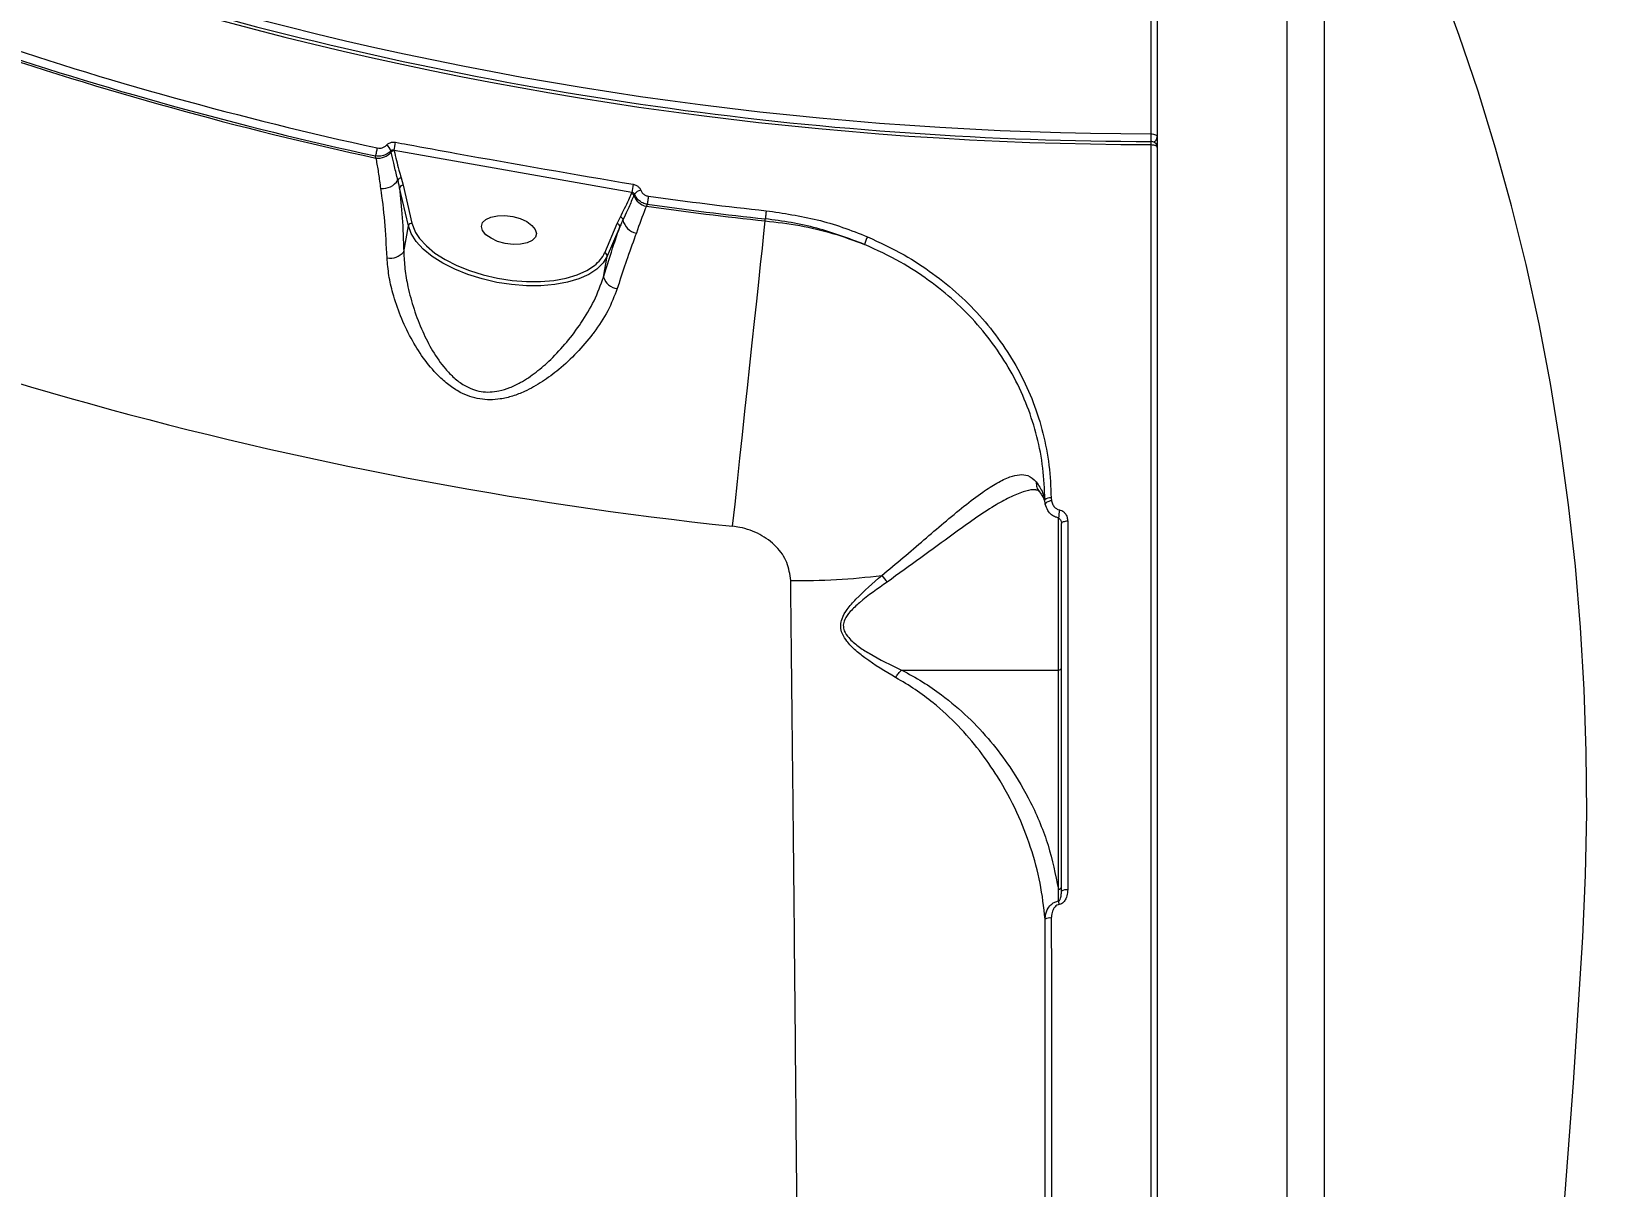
# Model space of a CAD drawing. Header units: millimetres. Extents: x -10374 to 11119, y -8221 to 9433.
# Drawn here: x -431.1 to -176.7, y -2221.1 to -2034.2 of the extents above; entities that cross this region are included whole.
import ezdxf

# ---------------------------------------------------------------- set-up
doc = ezdxf.new("R2010")
doc.units = ezdxf.units.MM
for name, color, linetype in [('DIKOM_ОБЪЕКТ', 7, 'Continuous'), ('DIKOM_РАЗМЕР_ЗОНА', 7, 'Continuous'), ('DIKOM_РАЗМЕР_ОБЪЕКТА', 7, 'Continuous')]:
    doc.layers.add(name, color=color, linetype=linetype)
doc.styles.add('style1', font='arial.ttf', dxfattribs={"width": 0.8})
doc.dimstyles.new('1-50', dxfattribs={"dimtxt": 300, "dimasz": 200, "dimexe": 100, "dimexo": 0, "dimgap": 100, "dimtad": 0, "dimdec": 0, "dimtxsty": 'style1', "dimcen": 0, "dimclrd": 7, "dimclre": 7, "dimadec": 1, "dimazin": 2, "dimtfac": 1, "dimtdec": 0, "dimtmove": 1, "dimatfit": 3, "dimfxl": 0, "dimlwd": 25, "dimlwe": 18, "dimarcsym": 0})

# ---------------------------------------------------------------- blocks, each defined once
blk = doc.blocks.new('*D16')
at = {"layer": 'Defpoints', "color": 0, "transparency": 16777216}
for p in [(-9045.1, 5161.67), (3694.49, 5161.67), (1813.16, -6719.94)]:
    blk.add_point(p, dxfattribs=at)
at = {"layer": 'DIKOM_РАЗМЕР_ОБЪЕКТА', "color": 7, "lineweight": 18, "transparency": 16777216}
for p, q in [((3694.49, 5161.67), (-9145.1, 5161.67)), ((1813.16, -6719.94), (-9145.1, -6719.94))]:
    blk.add_line(p, q, dxfattribs=at)
at = {"layer": 'DIKOM_РАЗМЕР_ОБЪЕКТА', "color": 7, "lineweight": 25, "transparency": 16777216}
for p, q in [((-9045.1, 4961.67), (-9045.1, -0.45)), ((-9045.1, -6519.94), (-9045.1, -1080.23))]:
    blk.add_line(p, q, dxfattribs=at)
at = {"layer": 'DIKOM_РАЗМЕР_ОБЪЕКТА', "color": 7, "transparency": 16777216}
for points in [[(-9078.43, 4961.67), (-9011.76, 4961.67), (-9045.1, 5161.67)], [(-9078.43, -6519.94), (-9011.76, -6519.94), (-9045.1, -6719.94)]]:
    blk.add_solid(points, dxfattribs=at)
at = {"layer": 'DIKOM_РАЗМЕР_ОБЪЕКТА', "color": 0, "transparency": 16777216, "insert": (-9045.1, -540.34), "char_height": 300, "attachment_point": 5, "rotation": 90, "style": 'style1'}
blk.add_mtext('11900', dxfattribs=at)
blk = doc.blocks.new('*D14')
at = {"layer": 'Defpoints', "color": 0, "transparency": 16777216}
for p in [(-7515.85, 9236.32), (11119.43, -1423.4), (-7515.85, -2401.58)]:
    blk.add_point(p, dxfattribs=at)
at = {"layer": 'DIKOM_РАЗМЕР_ЗОНА', "color": 7, "lineweight": 18, "transparency": 16777216}
for p, q in [((-7515.85, -2401.58), (-7515.85, 9336.32)), ((11119.43, -1423.4), (11119.43, 9336.32))]:
    blk.add_line(p, q, dxfattribs=at)
at = {"layer": 'DIKOM_РАЗМЕР_ЗОНА', "color": 7, "lineweight": 25, "transparency": 16777216}
for p, q in [((-7315.85, 9236.32), (77.56, 9236.32)), ((10919.43, 9236.32), (1157.34, 9236.32))]:
    blk.add_line(p, q, dxfattribs=at)
at = {"layer": 'DIKOM_РАЗМЕР_ЗОНА', "color": 7, "transparency": 16777216}
for points in [[(-7315.85, 9269.65), (-7315.85, 9202.98), (-7515.85, 9236.32)], [(10919.43, 9269.65), (10919.43, 9202.98), (11119.43, 9236.32)]]:
    blk.add_solid(points, dxfattribs=at)
at = {"layer": 'DIKOM_РАЗМЕР_ЗОНА', "color": 0, "transparency": 16777216, "insert": (617.45, 9236.32), "char_height": 300, "attachment_point": 5, "style": 'style1'}
blk.add_mtext('18650', dxfattribs=at)
blk = doc.blocks.new('*D13')
at = {"layer": 'Defpoints', "color": 0, "transparency": 16777216}
for p in [(-10176.97, 7112.81), (3082.33, 7112.81), (2015.48, -8221.4)]:
    blk.add_point(p, dxfattribs=at)
at = {"layer": 'DIKOM_РАЗМЕР_ЗОНА', "color": 7, "lineweight": 18, "transparency": 16777216}
for p, q in [((3082.33, 7112.81), (-10276.97, 7112.81)), ((2015.48, -8221.4), (-10276.97, -8221.4))]:
    blk.add_line(p, q, dxfattribs=at)
at = {"layer": 'DIKOM_РАЗМЕР_ЗОНА', "color": 7, "lineweight": 25, "transparency": 16777216}
for p, q in [((-10176.97, 6912.81), (-10176.97, -14.41)), ((-10176.97, -8021.4), (-10176.97, -1094.19))]:
    blk.add_line(p, q, dxfattribs=at)
at = {"layer": 'DIKOM_РАЗМЕР_ЗОНА', "color": 7, "transparency": 16777216}
for points in [[(-10210.3, 6912.81), (-10143.64, 6912.81), (-10176.97, 7112.81)], [(-10210.3, -8021.4), (-10143.64, -8021.4), (-10176.97, -8221.4)]]:
    blk.add_solid(points, dxfattribs=at)
at = {"layer": 'DIKOM_РАЗМЕР_ЗОНА', "color": 0, "transparency": 16777216, "insert": (-10176.97, -554.3), "char_height": 300, "attachment_point": 5, "rotation": 90, "style": 'style1'}
blk.add_mtext('15300', dxfattribs=at)

msp = doc.modelspace()

# ---------------------------------------------------------------- linework, layer by layer
at = {"layer": 'DIKOM_ОБЪЕКТ', "color": 7, "linetype": 'Continuous', "lineweight": 15}
for p, q in [((-249.06, -1948.71), (-249.06, -2609.64)), ((-228.06, -2524.03), (-228.06, -1968.71)), ((-222.06, -1983.47), (-222.06, -2496.22)), ((-375.42, -2054.69), (-375.5, -2054.34)), ((-372.96, -2053.71), (-373.01, -2053.51)), ((-334.03, -2060.25), (-372.5, -2053.45)), ((-372.5, -2053.45), (-372.49, -2053.52)), ((-371.35, -2057.91), (-371.03, -2059.09)), ((-370.18, -2065.63), (-371.6, -2059.48)), ((-371.03, -2059.09), (-369.62, -2065.24)), ((-334.1, -2060.42), (-334.03, -2060.25)), ((-331.54, -2062.17), (-331.67, -2062.48)), ((-370.93, -2069.84), (-370.18, -2065.63)), ((-338.43, -2070.01), (-336.39, -2065.29)), ((-335.98, -2065.83), (-338.03, -2070.55)), ((-336.39, -2065.29), (-335.88, -2064.21)), ((-312.46, -2064.85), (-312.45, -2064.52)), ((-338.62, -2073.93), (-338.03, -2070.55)), ((-267.17, -2110.68), (-267.24, -2109.97)), ((-266.23, -2109.64), (-266.18, -2110.12)), ((-265.06, -2137.51), (-265.06, -2112.8)), ((-290.39, -2137.51), (-265.06, -2137.51)), ((-265.06, -2172.95), (-265.06, -2137.51))]:
    msp.add_line(p, q, dxfattribs=at)
at = {"layer": 'DIKOM_ОБЪЕКТ', "color": 7, "linetype": 'Continuous', "lineweight": 15, "flags": 128}
for points in [[(-180.23, -2180.72), (-179.79, -2170.71), (-179.6, -2160.68), (-179.68, -2150.66), (-180.01, -2140.64), (-180.59, -2130.65), (-181.43, -2120.69), (-182.53, -2110.78), (-183.88, -2100.94), (-185.48, -2091.17), (-187.32, -2081.48), (-189.42, -2071.9), (-191.76, -2062.44), (-194.34, -2053.09), (-197.16, -2043.89), (-200.21, -2034.84), (-203.49, -2025.94), (-207, -2017.22), (-210.72, -2008.69), (-214.67, -2000.35)], [(-375.22, -2053.04), (-375.26, -2053.21), (-375.3, -2053.39), (-375.34, -2053.58), (-375.38, -2053.76), (-375.41, -2053.94), (-375.45, -2054.1), (-375.48, -2054.23), (-375.5, -2054.34)], [(-250.06, -2050.77), (-249.86, -2050.78), (-249.67, -2050.81), (-249.5, -2050.86), (-249.35, -2050.92), (-249.23, -2050.99), (-249.13, -2051.08), (-249.08, -2051.17), (-249.06, -2051.27)], [(-250.06, -2052.51), (-249.86, -2052.52), (-249.67, -2052.54), (-249.5, -2052.59), (-249.35, -2052.65), (-249.23, -2052.73), (-249.13, -2052.81), (-249.08, -2052.91), (-249.06, -2053)], [(-331.35, -2060.85), (-331.38, -2061.03), (-331.4, -2061.21), (-331.43, -2061.4), (-331.46, -2061.59), (-331.48, -2061.76), (-331.5, -2061.92), (-331.52, -2062.06), (-331.54, -2062.17)], [(-312.31, -2063.2), (-312.33, -2063.37), (-312.35, -2063.56), (-312.37, -2063.75), (-312.39, -2063.94), (-312.41, -2064.11), (-312.43, -2064.27), (-312.44, -2064.41), (-312.45, -2064.52)], [(-338.03, -2070.55), (-338.69, -2071.65), (-339.7, -2072.65), (-341.01, -2073.51), (-342.62, -2074.22), (-344.46, -2074.77), (-346.52, -2075.15), (-348.75, -2075.34), (-351.08, -2075.34), (-353.48, -2075.16), (-355.89, -2074.79), (-358.26, -2074.24), (-360.54, -2073.53), (-362.67, -2072.67), (-364.62, -2071.69), (-366.33, -2070.59), (-367.77, -2069.41), (-368.91, -2068.17), (-369.72, -2066.9), (-370.18, -2065.63)], [(-369.62, -2065.24), (-369.16, -2066.47), (-369.02, -2066.74)], [(-353.31, -2064.15), (-352.1, -2064.48), (-351.03, -2064.97), (-350.19, -2065.57), (-349.66, -2066.22), (-349.47, -2066.89), (-349.64, -2067.51), (-350.16, -2068.03), (-350.98, -2068.42), (-352.04, -2068.63), (-353.25, -2068.66), (-354.52, -2068.5), (-355.74, -2068.16), (-356.81, -2067.67), (-357.64, -2067.08), (-358.18, -2066.42), (-358.36, -2065.75), (-358.19, -2065.13), (-357.67, -2064.61), (-356.85, -2064.23), (-355.79, -2064.01), (-354.58, -2063.98), (-353.31, -2064.15)], [(-317.74, -2114.26), (-317.35, -2110.68), (-316.96, -2106.99), (-316.56, -2103.23), (-316.15, -2099.44), (-315.75, -2095.65), (-315.34, -2091.88), (-314.95, -2088.19), (-314.57, -2084.6), (-314.2, -2081.14), (-313.84, -2077.85), (-313.51, -2074.75), (-313.21, -2071.88), (-312.93, -2069.25), (-312.67, -2066.91), (-312.46, -2064.85)], [(-369.02, -2066.74), (-368.38, -2067.7), (-367.27, -2068.9), (-365.88, -2070.05), (-364.22, -2071.11), (-362.34, -2072.07), (-360.27, -2072.9), (-358.06, -2073.59), (-355.76, -2074.12), (-353.42, -2074.47), (-351.1, -2074.65), (-348.83, -2074.65), (-346.67, -2074.47), (-344.68, -2074.1), (-342.88, -2073.57), (-341.33, -2072.88), (-340.06, -2072.05)], [(-266.18, -2110.12), (-266.38, -2110.16), (-266.58, -2110.22), (-266.76, -2110.29), (-266.91, -2110.36), (-267.03, -2110.45), (-267.12, -2110.53), (-267.16, -2110.61), (-267.17, -2110.68)], [(-263.55, -2113.45), (-263.75, -2113.45), (-263.93, -2113.47), (-264.11, -2113.51), (-264.26, -2113.55), (-264.39, -2113.6), (-264.48, -2113.66), (-264.54, -2113.73), (-264.56, -2113.8)], [(-253.96, -2627.58), (-251.27, -2617.83), (-245.36, -2595.67), (-239.69, -2573.38), (-234.25, -2550.98), (-229.05, -2528.46), (-224.09, -2505.84), (-219.37, -2483.11), (-214.88, -2460.29), (-210.65, -2437.37), (-206.65, -2414.37), (-202.9, -2391.29), (-199.39, -2368.13), (-196.13, -2344.9), (-193.12, -2321.6), (-190.35, -2298.24), (-187.83, -2274.83), (-185.55, -2251.36), (-183.53, -2227.85), (-181.75, -2204.3), (-180.23, -2180.72)]]:
    msp.add_lwpolyline(points, dxfattribs=at)
at = {"layer": 'DIKOM_ОБЪЕКТ', "color": 7, "linetype": 'Continuous', "lineweight": 15}
for centre, radius, start, end in [((-249.06, -1471.64), 579.13, 239.09885, 269.90115), ((-249.06, -1471.64), 580.87, 239.09855, 269.90145), ((-249.06, -1471.64), 580.37, 254.5, 269.90145), ((-249.06, -1471.64), 594.93, 251.24313, 257.75687), ((-249.06, -1471.64), 596.59, 251.22853, 257.77147), ((-249.06, -1471.64), 596.26, 251.24313, 257.75687), ((-374.59, -2054), 1.66, 17.2558, 57.9154), ((-420.52, -2043.7), 49, 348.5278, 350.0876), ((-459.15, -2051.06), 209.09, 359.7424, 0.0805), ((-250.06, -2053), 1, 74.5, 89.9014), ((-321.93, -2052.12), 71.88, 359.6911, 0.0913), ((-250.06, -2053), 1, 0, 74.5), ((-249.93, -2051.24), 0.876, 287.4217, 357.5818), ((-375.12, -2051.86), 2.85, 264.005, 319.4292), ((-372.53, -2054.08), 0.566, 85.6973, 139.7872), ((-249.06, -1471.64), 646.28, 245.10022, 263.89978), ((-371.39, -2058.46), 0.551, 86.0143, 156.5682), ((-374.32, -2056.77), 2.84, 263.8466, 328.8655), ((-371.09, -2059.62), 0.527, 83.8945, 165.5924), ((-334.22, -2060.95), 0.544, 20.3748, 77.5006), ((-278.31, -2068.78), 56.36, 169.9413, 171.2974), ((-331.16, -2059.8), 2.73, 200.5707, 259.0654), ((-332.36, -2061.38), 1.51, 99.3141, 145.3187), ((-249.06, -1471.64), 596.59, 262.04012, 263.89978), ((-249.06, -1471.64), 596.26, 262.04877, 263.89662), ((-249.06, -1471.64), 594.93, 262.04877, 263.89662), ((-369.67, -2065.76), 0.527, 83.8945, 165.5924), ((-336.48, -2065.78), 0.503, 354.5537, 79.4961), ((-335.99, -2064.73), 0.527, 4.04, 77.4169), ((-332.86, -2064.19), 2.66, 190.9035, 260.4171), ((-292.05, -2069.52), 4.43, 151.5665, 168.7319), ((-373.18, -2067.93), 2.95, 261.271, 319.6323), ((-343.59, -2067.55), 5.71, 308.1159, 334.4745), ((-338.53, -2070.51), 0.502, 354.4871, 79.5627), ((-336.13, -2073.22), 2.59, 195.9723, 264.3408), ((-266.42, -2110.76), 1.13, 80.373, 136.1604), ((-259.2, -2113), 5.82, 166.1121, 179.4858), ((-306.97, -2014.75), 108.28, 269.2692, 277.0974), ((-262.41, -2098.55), 39.13, 217.1753, 219.1704), ((-265.01, -2137.06), 0.454, 263.6074, 351.802), ((-265.01, -2172.5), 0.454, 263.5965, 351.8044), ((-282.66, -2177.92), 17.9, 7.9741, 9.7924), ((-263.79, -2174.42), 1.37, 79.9061, 123.7564), ((-266.41, -2179.28), 1.67, 82.5878, 118.1569)]:
    msp.add_arc(centre, radius, start, end, dxfattribs=at)
for points, knots in [([(-250.06, -2050.77), (-250.06, -2046.83), (-250.06, -2036.23), (-250.06, -2019.5), (-250.06, -2000.84), (-250.06, -1982.83), (-250.06, -1965.57), (-250.06, -1954.81), (-250.06, -1949.47)], [0, 0, 0, 0, 0.104845, 0.282451, 0.460194, 0.6378, 0.820565, 1, 1, 1, 1]), ([(-375.22, -2053.04), (-375.04, -2053.06), (-374.69, -2053.11), (-374.19, -2052.97), (-373.88, -2052.77), (-373.74, -2052.63), (-373.71, -2052.59)], [0, 0, 0, 0, 0.307739, 0.615911, 0.919085, 1, 1, 1, 1]), ([(-373.71, -2052.59), (-373.69, -2052.57), (-373.57, -2052.44), (-373.28, -2052.24), (-372.78, -2052.09), (-372.43, -2052.12), (-372.26, -2052.14)], [0, 0, 0, 0, 0.052404, 0.364927, 0.682789, 1, 1, 1, 1]), ([(-372.26, -2052.14), (-371.6, -2052.26), (-368.32, -2052.86), (-355.52, -2055.2), (-343.35, -2057.29), (-333.81, -2058.93)], [0, 0, 0, 0, 0.05123, 0.256133, 1, 1, 1, 1]), ([(-250.06, -2612.89), (-250.06, -2611.7), (-250.06, -2606.25), (-250.06, -2595.41), (-250.06, -2580.53), (-250.06, -2564.7), (-250.06, -2548.11), (-250.06, -2530.47), (-250.06, -2511.81), (-250.06, -2492.15), (-250.06, -2472.18), (-250.06, -2452.01), (-250.06, -2431.73), (-250.06, -2410.78), (-250.06, -2389.21), (-250.06, -2367.06), (-250.06, -2344.52), (-250.06, -2321.65), (-250.06, -2298.52), (-250.06, -2275.05), (-250.06, -2251.31), (-250.06, -2227.38), (-250.06, -2203.79), (-250.06, -2180.6), (-250.06, -2157.89), (-250.06, -2135.27), (-250.06, -2112.84), (-250.06, -2090.69), (-250.06, -2070.54), (-250.06, -2058.04), (-250.06, -2052.51)], [0, 0, 0, 0, 0.010581, 0.048316, 0.086019, 0.122659, 0.159326, 0.195965, 0.233669, 0.271403, 0.309107, 0.344427, 0.379772, 0.415092, 0.451362, 0.48766, 0.52393, 0.560569, 0.597237, 0.633876, 0.67158, 0.709314, 0.747018, 0.783657, 0.820325, 0.856964, 0.894668, 0.932402, 0.970106, 1, 1, 1, 1]), ([(-373.01, -2053.51), (-373.06, -2053.56), (-373.28, -2053.8), (-373.8, -2054.16), (-374.63, -2054.41), (-375.21, -2054.36), (-375.5, -2054.34)], [0, 0, 0, 0, 0.081422, 0.385785, 0.693633, 1, 1, 1, 1]), ([(-374.63, -2059.59), (-374.74, -2058.8), (-374.95, -2057.21), (-375.19, -2055.65), (-375.38, -2054.85), (-375.42, -2054.69)], [0, 0, 0, 0, 0.443897, 0.891114, 1, 1, 1, 1]), ([(-372.5, -2053.45), (-372.56, -2053.43), (-372.68, -2053.39), (-372.86, -2053.41), (-372.96, -2053.46), (-373.01, -2053.5), (-373.01, -2053.51)], [0, 0, 0, 0, 0.334338, 0.654728, 0.951976, 1, 1, 1, 1]), ([(-371.89, -2058.24), (-371.94, -2058.05), (-372.17, -2057.14), (-372.52, -2055.62), (-372.82, -2054.32), (-372.96, -2053.71)], [0, 0, 0, 0, 0.117892, 0.589482, 1, 1, 1, 1]), ([(-372.49, -2053.52), (-372.24, -2054.55), (-371.89, -2056.01), (-371.47, -2057.48), (-371.35, -2057.91)], [0, 0, 0, 0, 0.708823, 1, 1, 1, 1]), ([(-373.62, -2070.85), (-373.74, -2068.83), (-373.96, -2064.75), (-374.38, -2061.24), (-374.63, -2059.6), (-374.63, -2059.59)], [0, 0, 0, 0, 0.491393, 0.997068, 1, 1, 1, 1]), ([(-371.6, -2059.48), (-371.64, -2059.3), (-371.73, -2058.88), (-371.83, -2058.47), (-371.89, -2058.24)], [0, 0, 0, 0, 0.440325, 1, 1, 1, 1]), ([(-371.6, -2059.48), (-371.45, -2061.06), (-371.13, -2064.23), (-371, -2067.96), (-370.93, -2069.84)], [0, 0, 0, 0, 0.494764, 1, 1, 1, 1]), ([(-335.88, -2064.21), (-335.42, -2063.29), (-334.81, -2062.03), (-334.25, -2060.76), (-334.1, -2060.42)], [0, 0, 0, 0, 0.7353, 1, 1, 1, 1]), ([(-333.71, -2060.76), (-333.78, -2060.92), (-334.12, -2061.7), (-334.68, -2063), (-335.23, -2064.17), (-335.47, -2064.69)], [0, 0, 0, 0, 0.122281, 0.61142, 1, 1, 1, 1]), ([(-333.6, -2060.52), (-333.63, -2060.48), (-333.67, -2060.39), (-333.81, -2060.29), (-333.93, -2060.26), (-334.01, -2060.25), (-334.03, -2060.25)], [0, 0, 0, 0, 0.293357, 0.592676, 0.900497, 1, 1, 1, 1]), ([(-333.81, -2058.93), (-333.76, -2058.94), (-333.54, -2058.99), (-333.18, -2059.15), (-332.8, -2059.47), (-332.67, -2059.75), (-332.6, -2059.89)], [0, 0, 0, 0, 0.09627, 0.398598, 0.699136, 1, 1, 1, 1]), ([(-333.6, -2060.52), (-333.61, -2060.54), (-333.65, -2060.62), (-333.68, -2060.7), (-333.71, -2060.76)], [0, 0, 0, 0, 0.249961, 1, 1, 1, 1]), ([(-331.54, -2062.17), (-331.65, -2062.14), (-332.04, -2062.07), (-332.65, -2061.77), (-333.28, -2061.22), (-333.49, -2060.76), (-333.6, -2060.52)], [0, 0, 0, 0, 0.120901, 0.414434, 0.706963, 1, 1, 1, 1]), ([(-332.6, -2059.89), (-332.54, -2060.03), (-332.41, -2060.31), (-332.03, -2060.63), (-331.66, -2060.8), (-331.42, -2060.84), (-331.35, -2060.85)], [0, 0, 0, 0, 0.292733, 0.585181, 0.878804, 1, 1, 1, 1]), ([(-331.67, -2062.48), (-331.74, -2062.63), (-332.28, -2063.87), (-332.82, -2065.43), (-333.3, -2066.81)], [0, 0, 0, 0, 0.117863, 1, 1, 1, 1]), ([(-312.31, -2063.2), (-309.54, -2063.61), (-305.35, -2064.23), (-299.92, -2065.84), (-297.27, -2066.89), (-295.95, -2067.41)], [0, 0, 0, 0, 0.492754, 0.746379, 1, 1, 1, 1]), ([(-338.62, -2073.93), (-338.05, -2072.1), (-337.15, -2069.21), (-336.3, -2066.74), (-335.98, -2065.83)], [0, 0, 0, 0, 0.629894, 1, 1, 1, 1]), ([(-335.47, -2064.69), (-335.54, -2064.85), (-335.72, -2065.23), (-335.89, -2065.61), (-335.98, -2065.83)], [0, 0, 0, 0, 0.435258, 1, 1, 1, 1]), ([(-312.46, -2064.85), (-310.58, -2065.07), (-306.9, -2065.49), (-301.5, -2066.78), (-298.11, -2068.03), (-296.4, -2068.66)], [0, 0, 0, 0, 0.33955, 0.667771, 1, 1, 1, 1]), ([(-296.4, -2068.66), (-298.95, -2067.7), (-302.81, -2066.26), (-308.25, -2065.07), (-311.05, -2064.7), (-312.45, -2064.52)], [0, 0, 0, 0, 0.492813, 0.746387, 1, 1, 1, 1]), ([(-333.3, -2066.81), (-333.78, -2068.1), (-334.66, -2070.49), (-335.71, -2073.66), (-336.26, -2075.41), (-336.39, -2075.79)], [0, 0, 0, 0, 0.478686, 0.884367, 1, 1, 1, 1]), ([(-295.95, -2067.41), (-293.94, -2068.34), (-290.24, -2070.06), (-285.32, -2073.3), (-281.06, -2076.75), (-277.26, -2080.61), (-273.97, -2084.83), (-271.22, -2089.37), (-269.03, -2094.17), (-267.46, -2099.19), (-266.45, -2104.37), (-266.3, -2107.88), (-266.23, -2109.64)], [0, 0, 0, 0, 0.116683, 0.215085, 0.313797, 0.412198, 0.51006, 0.608225, 0.706084, 0.803953, 0.902132, 1, 1, 1, 1]), ([(-336.39, -2075.79), (-336.86, -2077.01), (-337.79, -2079.44), (-339.41, -2081.88), (-341.1, -2084.13), (-342.88, -2086.21), (-345.63, -2088.78), (-348.47, -2090.9), (-350.99, -2092.33), (-353.3, -2093.23), (-355.71, -2093.82), (-358.66, -2093.84), (-361.51, -2092.85), (-363.69, -2091.42), (-365.75, -2089.58), (-367.84, -2087.06), (-369.85, -2083.77), (-371.51, -2080.25), (-372.67, -2076.82), (-373.39, -2073.66), (-373.55, -2071.78), (-373.62, -2070.85)], [0, 0, 0, 0, 0.072691, 0.145521, 0.151131, 0.217328, 0.283539, 0.337715, 0.391818, 0.425491, 0.459111, 0.513452, 0.567937, 0.604494, 0.641119, 0.702963, 0.764912, 0.830902, 0.896871, 0.948453, 1, 1, 1, 1]), ([(-370.93, -2069.84), (-370.88, -2070.76), (-370.79, -2072.62), (-370.24, -2075.75), (-369.32, -2079.15), (-367.98, -2082.64), (-366.31, -2085.91), (-364.58, -2088.43), (-362.82, -2090.27), (-360.96, -2091.67), (-358.46, -2092.64), (-355.85, -2092.52), (-353.75, -2091.86), (-351.7, -2090.87), (-349.47, -2089.35), (-346.95, -2087.14), (-344.49, -2084.47), (-342.12, -2081.29), (-339.99, -2077.74), (-339.08, -2075.21), (-338.62, -2073.93)], [0, 0, 0, 0, 0.052436, 0.105739, 0.172701, 0.24086, 0.302317, 0.365016, 0.399804, 0.435457, 0.486108, 0.536699, 0.568687, 0.601483, 0.655091, 0.709785, 0.7769, 0.845176, 0.921305, 1, 1, 1, 1]), ([(-267.24, -2109.97), (-267.31, -2108.26), (-267.45, -2104.81), (-268.44, -2099.75), (-269.98, -2094.84), (-272.13, -2090.14), (-274.84, -2085.7), (-278.06, -2081.57), (-281.79, -2077.79), (-285.97, -2074.42), (-290.79, -2071.25), (-294.43, -2069.57), (-296.4, -2068.66)], [0, 0, 0, 0, 0.097772, 0.195857, 0.293631, 0.391456, 0.489594, 0.587423, 0.685895, 0.784676, 0.883151, 1, 1, 1, 1]), ([(-293.59, -2122.2), (-292.44, -2121.24), (-290.13, -2119.32), (-286.79, -2116.45), (-283.49, -2113.62), (-280.3, -2110.96), (-277.42, -2108.77), (-274.95, -2107.18), (-272.96, -2106.22), (-271.31, -2105.85), (-269.8, -2105.94), (-269.05, -2106.65), (-268.63, -2107.05)], [0, 0, 0, 0, 0.107599, 0.215497, 0.322927, 0.436811, 0.550579, 0.644162, 0.737661, 0.816612, 0.895512, 1, 1, 1, 1]), ([(-268.69, -2108.38), (-268.83, -2108.37), (-269.43, -2108.3), (-270.84, -2108.68), (-272.93, -2109.53), (-275.57, -2111.02), (-278.62, -2113.03), (-282.57, -2115.87), (-287.27, -2119.36), (-290.92, -2121.97), (-292.75, -2123.27)], [0, 0, 0, 0, 0.026287, 0.11721, 0.227037, 0.336977, 0.472999, 0.609173, 0.804454, 1, 1, 1, 1]), ([(-268.69, -2108.33), (-268.61, -2108.34), (-268.43, -2108.34), (-268.39, -2108.39), (-268.31, -2108.41), (-268.21, -2108.56), (-268.2, -2108.58)], [0, 0, 0, 0, 0.272691, 0.596526, 0.92297, 1, 1, 1, 1]), ([(-268.63, -2107.05), (-268.63, -2107.09), (-268.64, -2107.33), (-268.58, -2107.81), (-268.43, -2108.28), (-268.23, -2108.48), (-268.2, -2108.5)], [0, 0, 0, 0, 0.079156, 0.443417, 0.942503, 1, 1, 1, 1]), ([(-268.63, -2107.05), (-268.24, -2107.63), (-267.59, -2108.6), (-267.34, -2109.58), (-267.24, -2109.97)], [0, 0, 0, 0, 0.602582, 1, 1, 1, 1]), ([(-268.23, -2108.52), (-268.04, -2108.77), (-267.62, -2109.34), (-267.31, -2110.04), (-267.24, -2110.46), (-267.21, -2110.63)], [0, 0, 0, 0, 0.319724, 0.737057, 1, 1, 1, 1]), ([(-264.99, -2112.89), (-265.16, -2112.86), (-265.59, -2112.77), (-266.23, -2112.37), (-266.86, -2111.67), (-267.06, -2111.03), (-267.17, -2110.68)], [0, 0, 0, 0, 0.161633, 0.391311, 0.672409, 1, 1, 1, 1]), ([(-266.18, -2110.12), (-266.11, -2110.35), (-265.99, -2110.77), (-265.61, -2111.24), (-265.22, -2111.52), (-264.95, -2111.58), (-264.85, -2111.61)], [0, 0, 0, 0, 0.346766, 0.631215, 0.851396, 1, 1, 1, 1]), ([(-264.85, -2111.61), (-264.8, -2111.62), (-264.61, -2111.65), (-264.28, -2111.82), (-263.9, -2112.19), (-263.61, -2112.76), (-263.57, -2113.21), (-263.55, -2113.45)], [0, 0, 0, 0, 0.057951, 0.224548, 0.430116, 0.700524, 1, 1, 1, 1]), ([(-265.09, -2112.95), (-265.08, -2112.95), (-265.06, -2112.95), (-265.02, -2112.95), (-264.98, -2112.96), (-264.9, -2112.99), (-264.77, -2113.1), (-264.62, -2113.36), (-264.55, -2113.62), (-264.56, -2113.79), (-264.56, -2113.81)], [0, 0, 0, 0, 0.025041, 0.049321, 0.078064, 0.126789, 0.278951, 0.541986, 0.946362, 1, 1, 1, 1]), ([(-264.56, -2173.27), (-264.56, -2168.24), (-264.56, -2158.18), (-264.56, -2143.24), (-264.56, -2128.42), (-264.56, -2118.67), (-264.56, -2113.8)], [0, 0, 0, 0, 0.249314, 0.498629, 0.749314, 1, 1, 1, 1]), ([(-263.55, -2113.45), (-263.55, -2114.07), (-263.55, -2117.19), (-263.55, -2125.35), (-263.55, -2138.03), (-263.55, -2154.75), (-263.55, -2166.51), (-263.55, -2173.06)], [0, 0, 0, 0, 0.032158, 0.160792, 0.418283, 0.675775, 1, 1, 1, 1]), ([(-308.35, -2123.02), (-308.48, -2122.04), (-308.74, -2120.03), (-310.61, -2117.41), (-313.29, -2115.43), (-315.83, -2114.52), (-317.35, -2114.31), (-317.74, -2114.26)], [0, 0, 0, 0, 0.218702, 0.444776, 0.679409, 0.919185, 1, 1, 1, 1]), ([(-305.37, -2577.99), (-305.37, -2576.36), (-305.39, -2570.8), (-305.43, -2560.3), (-305.48, -2546.56), (-305.54, -2531.88), (-305.61, -2516.38), (-305.68, -2500.05), (-305.75, -2482.93), (-305.83, -2465.09), (-305.92, -2446.6), (-306.01, -2427.56), (-306.11, -2408.02), (-306.22, -2387.98), (-306.34, -2367.5), (-306.46, -2346.65), (-306.59, -2325.53), (-306.73, -2304.23), (-306.88, -2282.81), (-307.04, -2261.3), (-307.21, -2239.73), (-307.39, -2218.19), (-307.58, -2196.78), (-307.78, -2175.59), (-307.98, -2156.26), (-308.17, -2138.73), (-308.29, -2128.26), (-308.35, -2123.02)], [0, 0, 0, 0, 0.017456, 0.059165, 0.100874, 0.142516, 0.184028, 0.225569, 0.26724, 0.308978, 0.350716, 0.392388, 0.433929, 0.475537, 0.517276, 0.559081, 0.600887, 0.642626, 0.684235, 0.725945, 0.767787, 0.809695, 0.851603, 0.893445, 0.935157, 0.967578, 1, 1, 1, 1]), ([(-291.38, -2138.73), (-293.06, -2137.73), (-295.33, -2136.38), (-298.03, -2134.23), (-299.36, -2132.83), (-300.14, -2131.46), (-300.32, -2130.26), (-300.04, -2128.99), (-299.17, -2127.56), (-297.04, -2125.16), (-295.03, -2123.44), (-293.59, -2122.2)], [0, 0, 0, 0, 0.265777, 0.360292, 0.454337, 0.517785, 0.563312, 0.608603, 0.68034, 0.768886, 1, 1, 1, 1]), ([(-292.75, -2123.27), (-294.27, -2124.34), (-296.37, -2125.82), (-298.65, -2127.9), (-299.59, -2129.14), (-299.91, -2130.26), (-299.7, -2131.32), (-298.85, -2132.51), (-297.44, -2133.7), (-294.57, -2135.53), (-292.14, -2136.7), (-290.4, -2137.52), (-290.4, -2137.52)], [0, 0, 0, 0, 0.23698, 0.325269, 0.393818, 0.435138, 0.476457, 0.536468, 0.630859, 0.725788, 0.999698, 1, 1, 1, 1]), ([(-291.38, -2138.73), (-291.36, -2138.69), (-291.22, -2138.44), (-290.9, -2137.98), (-290.58, -2137.68), (-290.4, -2137.52)], [0, 0, 0, 0, 0.079435, 0.497286, 1, 1, 1, 1]), ([(-267.2, -2177.81), (-267.42, -2175.86), (-267.86, -2171.97), (-269.43, -2166.2), (-271.69, -2160.42), (-274.51, -2155.19), (-277.74, -2150.52), (-281.16, -2146.51), (-284.71, -2143.23), (-288.13, -2140.63), (-290.3, -2139.36), (-291.38, -2138.73)], [0, 0, 0, 0, 0.135278, 0.270777, 0.406044, 0.549025, 0.65527, 0.761667, 0.867697, 0.933872, 1, 1, 1, 1]), ([(-290.4, -2137.52), (-290.4, -2137.52), (-290.4, -2137.52), (-290.4, -2137.51), (-290.39, -2137.51), (-290.39, -2137.51)], [0, 0, 0, 0, 0.256809, 0.552301, 1, 1, 1, 1]), ([(-290.39, -2137.51), (-289.25, -2138.13), (-286.96, -2139.37), (-283.33, -2141.91), (-279.56, -2145.11), (-275.92, -2149.04), (-272.48, -2153.63), (-269.24, -2159.22), (-266.49, -2165.83), (-265.53, -2170.58), (-265.06, -2172.95)], [0, 0, 0, 0, 0.071765, 0.143569, 0.257678, 0.372184, 0.486518, 0.639732, 0.819858, 1, 1, 1, 1]), ([(-267.2, -2177.81), (-267.18, -2177.62), (-267.14, -2177), (-266.82, -2176.12), (-266.22, -2175.4), (-265.63, -2175.01), (-265.22, -2174.92), (-265.02, -2174.87)], [0, 0, 0, 0, 0.144113, 0.467939, 0.690104, 0.840269, 1, 1, 1, 1]), ([(-265.02, -2174.87), (-265.02, -2174.73), (-265.03, -2174.09), (-265.04, -2173.45), (-265.06, -2172.95)], [0, 0, 0, 0, 0.21485, 1, 1, 1, 1]), ([(-265.02, -2174.87), (-264.99, -2174.86), (-264.94, -2174.84), (-264.86, -2174.75), (-264.75, -2174.56), (-264.63, -2174.16), (-264.57, -2173.71), (-264.56, -2173.38), (-264.56, -2173.27)], [0, 0, 0, 0, 0.038158, 0.081916, 0.191992, 0.418009, 0.812395, 1, 1, 1, 1]), ([(-263.55, -2173.06), (-263.56, -2173.22), (-263.58, -2173.71), (-263.77, -2174.42), (-264.16, -2175.01), (-264.54, -2175.33), (-264.8, -2175.4), (-264.93, -2175.43)], [0, 0, 0, 0, 0.160557, 0.508165, 0.731883, 0.865467, 1, 1, 1, 1]), ([(-264.93, -2175.43), (-265.05, -2175.47), (-265.3, -2175.53), (-265.66, -2175.83), (-266.01, -2176.38), (-266.17, -2177.03), (-266.19, -2177.48), (-266.2, -2177.62)], [0, 0, 0, 0, 0.138874, 0.276857, 0.496634, 0.84187, 1, 1, 1, 1]), ([(-266.2, -2177.62), (-266.19, -2183.44), (-266.19, -2195.06), (-266.18, -2212.7), (-266.18, -2230.46), (-266.17, -2242.37), (-266.17, -2248.32)], [0, 0, 0, 0, 0.2491, 0.498199, 0.7491, 1, 1, 1, 1]), ([(-267.17, -2248.35), (-267.17, -2242.45), (-267.17, -2230.66), (-267.18, -2212.98), (-267.19, -2195.33), (-267.19, -2183.65), (-267.2, -2177.81)], [0, 0, 0, 0, 0.2491, 0.4982, 0.7491, 1, 1, 1, 1])]:
    msp.add_open_spline(points, degree=3, knots=knots, dxfattribs=at)

# ---------------------------------------------------------------- dimensions: what is measured, and where the dimension line sits
at = {"layer": 'DIKOM_РАЗМЕР_ЗОНА'}
for base, p1, p2, angle, text, picture, middle in [((-7515.85, 9236.32), (11119.43, -1423.4), (-7515.85, -2401.58), 180, '18650', '*D14', (617.45, 9236.32)), ((-10176.97, 7112.81), (2015.48, -8221.4), (3082.33, 7112.81), 270, '15300', '*D13', (-10176.97, -554.3))]:
    dim = msp.add_linear_dim(base=base, p1=p1, p2=p2, angle=angle, text=text, dimstyle='1-50', override={"dimscale": 1, "dimtix": 0, "dimtofl": 1, "dimtmove": 1, "dimatfit": 3}, dxfattribs=at)
    dim.commit()
    dim.dimension.update_dxf_attribs({"geometry": picture, "text_midpoint": middle, "dimtype": 160})
at = {"layer": 'DIKOM_РАЗМЕР_ОБЪЕКТА'}
dim = msp.add_linear_dim(base=(-9045.1, 5161.67), p1=(1813.16, -6719.94), p2=(3694.49, 5161.67), angle=270, text='11900', dimstyle='1-50', override={"dimscale": 1, "dimtix": 0, "dimtofl": 1, "dimtmove": 1, "dimatfit": 3}, dxfattribs=at)
dim.commit()
dim.dimension.update_dxf_attribs({"geometry": '*D16', "text_midpoint": (-9045.1, -540.34), "dimtype": 160})

doc.saveas('drawing.dxf')
